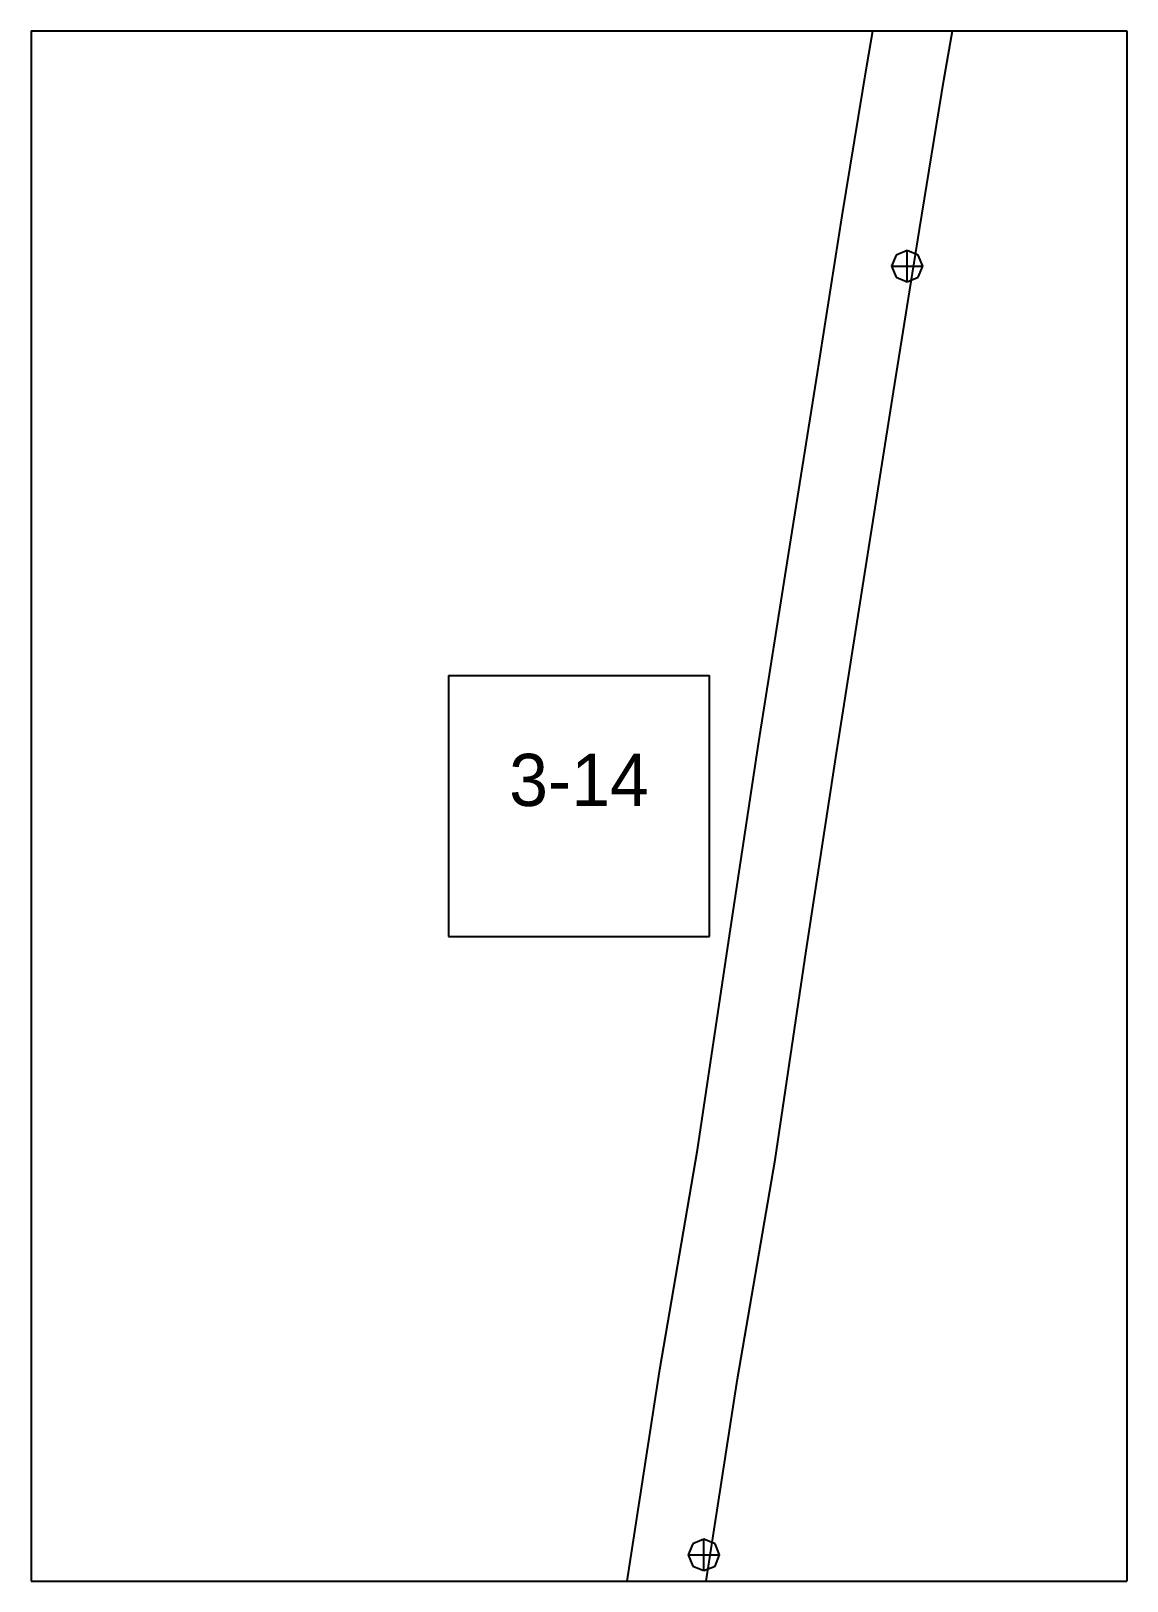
# Paper-space layout 'Plan 3-14' of a CAD drawing. Header units: metres, sheet in millimetres. Extents: x 0 to 210, y 0 to 297.
# The model-space entities are those that its viewports show. They can reach past a viewport. Long polylines and large blocks are cut down to what shows.
import ezdxf
from ezdxf.enums import TextEntityAlignment as Align

# ---------------------------------------------------------------- set-up
doc = ezdxf.new("R2010")
doc.units = ezdxf.units.M
for name, color, linetype in [('default', 7, 'Continuous'), ('TEXTLAYER', 7, 'Continuous'), ('VIEWPORTS', 7, 'Continuous')]:
    doc.layers.add(name, color=color, linetype=linetype)

msp = doc.modelspace()

# ---------------------------------------------------------------- linework, layer by layer
at = {"color": 9}
for p, q in [((2730, -297), (2730, -594)), ((2730, -297), (2730, -594)), ((2940, -297), (2940, -594)), ((2940, -297), (2940, -594)), ((2520, -594), (2730, -594)), ((2520, -594), (2730, -594)), ((2730, -594), (2940, -594)), ((2730, -594), (2730, -891)), ((2730, -594), (2940, -594)), ((2730, -594), (2730, -891)), ((2940, -594), (3150, -594)), ((2940, -594), (2940, -891)), ((2940, -594), (3150, -594)), ((2940, -594), (2940, -891)), ((2810, -717.5), (2860, -717.5)), ((2810, -717.5), (2810, -767.5)), ((2860, -767.5), (2860, -717.5)), ((2810, -767.5), (2860, -767.5)), ((2520, -891), (2730, -891)), ((2520, -891), (2730, -891)), ((2730, -891), (2940, -891)), ((2730, -891), (2730, -1188)), ((2730, -891), (2940, -891)), ((2730, -891), (2730, -1188)), ((2940, -891), (3150, -891)), ((2940, -891), (2940, -1188)), ((2940, -891), (3150, -891)), ((2940, -891), (2940, -1188))]:
    msp.add_line(p, q, dxfattribs=at)
at = {"layer": 'default', "color": 7, "linetype": 'Continuous'}
for p, q in [((2728.74, -601.77), (2730.52, -575.38)), ((2890.18, -600.68), (2894.69, -574.45)), ((2904.93, -603.42), (2909.42, -577.35)), ((2726.85, -630.72), (2728.74, -601.77)), ((2885.44, -629.43), (2890.18, -600.68)), ((2900.22, -632.03), (2904.93, -603.42)), ((2880.48, -660.69), (2885.44, -629.43)), ((2895.27, -663.16), (2900.22, -632.03)), ((2895.76, -636.95), (2894.88, -639.07)), ((2897.88, -636.07), (2895.76, -636.95)), ((2900.01, -636.95), (2897.88, -636.07)), ((2897.88, -642.07), (2897.88, -636.07)), ((2900.88, -639.07), (2900.01, -636.95)), ((2894.88, -639.07), (2895.76, -641.19)), ((2894.88, -639.07), (2900.88, -639.07)), ((2895.76, -641.19), (2897.88, -642.07)), ((2897.88, -642.07), (2900.01, -641.19)), ((2900.01, -641.19), (2900.88, -639.07)), ((2875.13, -694.32), (2880.48, -660.69)), ((2889.94, -696.65), (2895.27, -663.16)), ((2869.48, -730.19), (2875.13, -694.32)), ((2884.31, -732.37), (2889.94, -696.65)), ((2863.68, -768.22), (2869.48, -730.19)), ((2878.53, -770.27), (2884.31, -732.37)), ((2857.73, -808.38), (2863.68, -768.22)), ((2872.61, -810.29), (2878.53, -770.27)), ((2850.48, -850.49), (2857.73, -808.38)), ((2865.37, -852.26), (2872.61, -810.29)), ((2843.64, -894.75), (2850.48, -850.49)), ((2858.55, -896.38), (2865.37, -852.26)), ((2856.81, -883.89), (2855.94, -886.01)), ((2858.94, -883.01), (2856.81, -883.89)), ((2861.06, -883.89), (2858.94, -883.01)), ((2858.94, -889.01), (2858.94, -883.01)), ((2861.94, -886.01), (2861.06, -883.89)), ((2855.94, -886.01), (2856.81, -888.14)), ((2855.94, -886.01), (2861.94, -886.01)), ((2861.06, -888.14), (2861.94, -886.01)), ((2856.81, -888.14), (2858.94, -889.01)), ((2858.94, -889.01), (2861.06, -888.14))]:
    msp.add_line(p, q, dxfattribs=at)

# ---------------------------------------------------------------- texts
at = {"layer": 'TEXTLAYER', "color": 1}
msp.add_text('3-14', height=10, dxfattribs=at).set_placement((2835, -742.5), align=Align.CENTER)

psp = doc.layouts.new('Plan 3-14')

# ---------------------------------------------------------------- viewports
at = {"layer": 'VIEWPORTS'}
psp.add_viewport(center=(105, 148.5), size=(210, 297), view_center_point=(2835, -742.5), view_height=297, dxfattribs=at)

doc.saveas('drawing.dxf')
